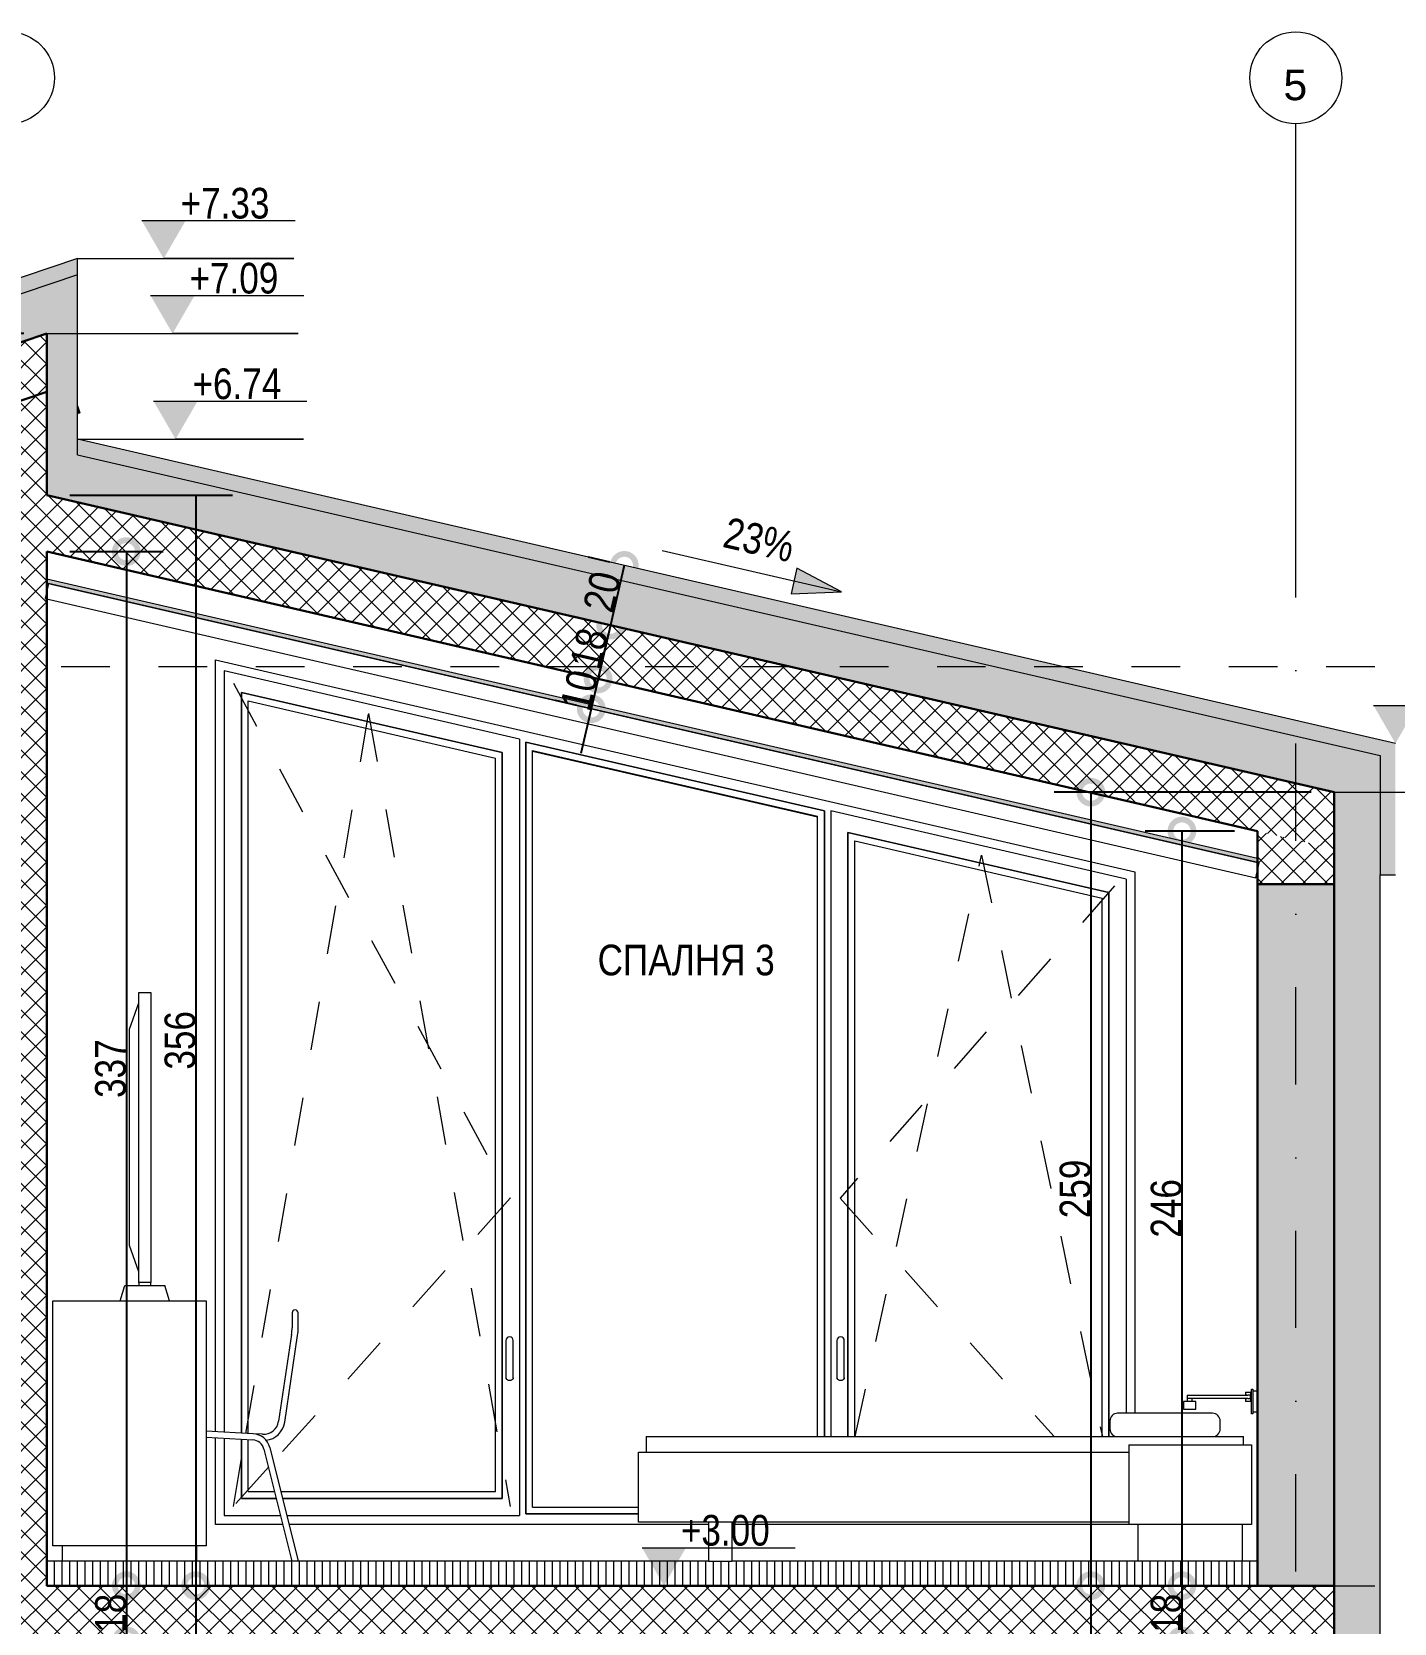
# Model space of a CAD drawing. Header units: centimetres. Extents: x 0 to 25250, y 0 to 2250.
# Drawn here: x 10703 to 11148, y 588 to 1107 of the extents above; entities that cross this region are included whole.
import ezdxf

# ---------------------------------------------------------------- set-up
doc = ezdxf.new("R2010")
doc.units = ezdxf.units.CM
for name, pattern in [('17-View-1$0$Dash', [31.75, 15.875, -15.875]), ('20-View-2$0$Dash', [31.75, 15.875, -15.875]), ('20-View-2$0$Dash dot', [79.375, 31.75, -23.8125, 0, -23.8125])]:
    doc.linetypes.add(name, pattern=pattern)
for name, color, linetype, lineweight in [('A-ANNO-DIMS', 7, 'Continuous', 9), ('A-ANNO-NOTE', 7, 'Continuous', 9), ('A-AREA-IDEN', 7, 'Continuous', 9), ('A-CLNG', 7, 'Continuous', 15), ('A-CLNG-PATT', 7, 'Continuous', 15), ('A-DETL', 7, 'Continuous', 9), ('A-FLOR-FNSH', 7, 'Continuous', 9), ('A-FLOR-LEVL', 7, 'Continuous', 9), ('A-FLOR-MCUT', 7, 'Continuous', 9), ('A-FLOR-PATT', 7, 'Continuous', 9), ('A-GLAZ', 7, 'Continuous', 5), ('A-GLAZ-CWMG', 7, 'Continuous', 9), ('A-GLAZ-HDLN', 7, '17-View-1$0$Dash', 5), ('A-ROOF', 7, 'Continuous', 9), ('A-ROOF-FNSH', 7, 'Continuous', 9), ('A-ROOF-PATT', 7, 'Continuous', 9), ('A-WALL', 7, 'Continuous', 9), ('A-WALL-FNSH', 7, 'Continuous', 9), ('A-WALL-PATT', 7, 'Continuous', 9), ('E-ELEC-EQPM', 7, 'Continuous', 9), ('E-LITE-EQPM', 7, 'Continuous', 9), ('G-ANNO-DIMS', 7, 'Continuous', 9), ('I-FURN', 7, 'Continuous', 9), ('S-BEAM', 7, 'Continuous', 9), ('S-COLS', 7, 'Continuous', 9), ('S-GRID', 7, 'Continuous', 9), ('S-GRID-IDEN', 7, 'Continuous', 9)]:
    doc.layers.add(name, color=color, linetype=linetype, lineweight=lineweight)
doc.styles.add('20-View-2$0$Arial', font='arial.ttf', dxfattribs={"height": 10})
doc.styles.add('20-View-2$0$Arial Narrow', font='ARIALN.TTF', dxfattribs={"height": 10})
doc.styles.add('20-View-2$0$Arial Narrow_1', font='ARIALN.TTF', dxfattribs={"height": 10})
doc.dimstyles.new('20-View-2$0$TEC_DIM', dxfattribs={"dimscale": 30.48, "dimtxt": 10.23431, "dimasz": 0.492126, "dimexe": 0.393701, "dimexo": 0.246063, "dimgap": 0, "dimtad": 1, "dimdec": 0, "dimzin": 0, "dimdsep": 46, "dimtxsty": '20-View-2$0$Arial Narrow', "dimblk1": '20-View-2$0$_DotSmall', "dimblk2": '20-View-2$0$_DotSmall', "dimsah": 1, "dimcen": 0.09, "dimazin": 0, "dimtfac": 1, "dimtdec": 4, "dimtix": 1, "dimtmove": 0, "dimatfit": 3, "dimfxl": 1, "dimtvp": 1, "dimtolj": 1, "dimtzin": 0, "dimarcsym": 2})
pattern_1 = [(45, (10354.618, 595.541), (-3.535534, 3.535534), []), (135, (10354.618, 595.541), (-3.535534, -3.535534), [])]

# ---------------------------------------------------------------- blocks, each defined once
blk = doc.blocks.new('Rectangular Mullion - TEC_LAMEL-2472032-2-2')
at = {"layer": 'A-GLAZ-CWMG', "true_color": 0xefece8}
blk.add_hatch(color=7, dxfattribs=at).paths.add_polyline_path([(1374.14, 682.44), (1374.94, 682.7), (1374.14, 685.07)])
at = {"layer": 'A-GLAZ-CWMG', "color": 253, "true_color": 0xaaaaaa}
for p, q in [((1374.14, 685.07), (1374.94, 682.7)), ((1374.94, 682.7), (1374.14, 682.44))]:
    blk.add_line(p, q, dxfattribs=at)
blk = doc.blocks.new('TRIPLE - OK_F_OF - T - 13-2419636-2-2')
at = {"layer": 'A-GLAZ'}
for p, q in [((1422.04, 598.54), (1422.04, 350.13)), ((1518.34, 576.31), (1422.04, 598.54)), ((1427.64, 591.5), (1427.64, 349.81)), ((1512.74, 571.86), (1427.64, 591.5)), ((1427.64, 349.81), (1427.64, 591.5)), ((1427.64, 591.5), (1512.74, 571.86)), ((1429.84, 349.68), (1429.84, 588.74)), ((1429.84, 588.74), (1510.54, 570.11)), ((1512.74, 328.5), (1512.74, 571.86)), ((1512.74, 571.86), (1512.74, 328.5)), ((1518.34, 576.31), (1518.34, 322.9)), ((1520.44, 575.31), (1520.44, 323.4)), ((1617.84, 552.83), (1520.44, 575.31)), ((1520.44, 575.31), (1617.84, 552.83)), ((1520.44, 323.4), (1520.44, 575.31)), ((1522.64, 325.6), (1522.64, 572.55)), ((1522.64, 572.55), (1615.64, 551.08)), ((1615.64, 550.77), (1522.64, 572.24)), ((1510.54, 330.7), (1510.54, 570.11)), ((1615.64, 348.64), (1615.64, 551.08)), ((1617.84, 348.64), (1617.84, 552.83)), ((1617.84, 552.83), (1617.84, 348.64)), ((1619.94, 552.86), (1619.94, 348.64)), ((1716.24, 530.62), (1619.94, 552.86)), ((1625.54, 348.64), (1625.54, 545.82)), ((1625.54, 545.82), (1710.64, 526.17)), ((1625.54, 545.82), (1625.54, 348.64)), ((1710.64, 526.17), (1625.54, 545.82)), ((1627.74, 348.64), (1627.74, 543.05)), ((1627.74, 543.05), (1708.44, 524.42)), ((1716.24, 530.62), (1716.24, 356.26)), ((1710.64, 526.17), (1710.64, 348.64)), ((1710.64, 348.64), (1710.64, 526.17)), ((1708.44, 348.64), (1708.44, 524.42)), ((1513.94, 380), (1513.94, 367.83)), ((1516.34, 367.83), (1516.34, 380)), ((1621.94, 380), (1621.94, 367.83)), ((1624.34, 367.83), (1624.34, 380)), ((1422.04, 348.13), (1422.04, 322.9)), ((1427.64, 347.8), (1427.64, 328.5)), ((1427.64, 328.5), (1427.64, 347.8)), ((1429.84, 330.7), (1429.84, 347.68)), ((1427.64, 328.5), (1439, 328.5)), ((1439, 328.5), (1427.64, 328.5)), ((1429.84, 330.7), (1438.45, 330.7)), ((1440.52, 330.7), (1510.54, 330.7)), ((1441.06, 328.5), (1512.74, 328.5)), ((1512.74, 328.5), (1441.06, 328.5)), ((1422.04, 322.9), (1440.4, 322.9)), ((1442.46, 322.9), (1518.34, 322.9)), ((1520.44, 323.4), (1557.14, 323.4)), ((1557.14, 323.4), (1520.44, 323.4)), ((1522.64, 325.6), (1557.14, 325.6))]:
    blk.add_line(p, q, dxfattribs=at)
at = {"layer": 'A-GLAZ', "flags": 128}
for points in [[(1513.94, 367.83), (1513.97, 367.68), (1514.04, 367.53), (1514.15, 367.39), (1514.3, 367.27), (1514.48, 367.18), (1514.68, 367.1), (1514.91, 367.06), (1515.14, 367.04), (1515.38, 367.06), (1515.6, 367.1), (1515.81, 367.18), (1515.99, 367.27), (1516.14, 367.39), (1516.25, 367.53), (1516.32, 367.68), (1516.34, 367.83)], [(1514.04, 367.53), (1513.97, 367.68), (1513.94, 367.83)], [(1516.34, 367.83), (1516.32, 367.68), (1516.25, 367.53)], [(1621.94, 367.83), (1621.97, 367.68), (1622.04, 367.53), (1622.15, 367.39), (1622.3, 367.27), (1622.48, 367.18), (1622.68, 367.1), (1622.91, 367.06), (1623.14, 367.04), (1623.38, 367.06), (1623.6, 367.1), (1623.81, 367.18), (1623.99, 367.27), (1624.14, 367.39), (1624.25, 367.53), (1624.32, 367.68), (1624.34, 367.83)], [(1622.04, 367.53), (1621.97, 367.68), (1621.94, 367.83)], [(1624.34, 367.83), (1624.32, 367.68), (1624.25, 367.53)]]:
    blk.add_lwpolyline(points, dxfattribs=at)
at = {"layer": 'A-GLAZ'}
for centre in [(1515.14, 380), (1623.14, 380)]:
    blk.add_arc(centre, 1.2, 0, 180, dxfattribs=at)
at = {"layer": 'A-GLAZ-HDLN'}
for p, q in [((1425.04, 594.5), (1515.34, 426.47)), ((1429.1, 349.72), (1469.14, 584.59)), ((1469.14, 584.59), (1515.34, 325.9)), ((1627.89, 348.64), (1669.14, 538.42)), ((1669.14, 538.42), (1708.52, 348.64)), ((1712.53, 528.4), (1622.94, 426.47)), ((1515.34, 426.47), (1438.09, 340.43)), ((1622.94, 426.47), (1692.82, 348.64)), ((1425.04, 325.9), (1428.77, 347.74)), ((1436.48, 338.63), (1425.04, 325.9))]:
    blk.add_line(p, q, dxfattribs=at)
blk = doc.blocks.new('Stuhl-13 - Typ1-1721772-2-2')
at = {"layer": 'I-FURN', "color": 253, "true_color": 0xaaaaaa}
for p, q in [((1444.18, 389.01), (1444.18, 384.14)), ((1446.18, 384.14), (1446.18, 389.01)), ((1444.01, 381.93), (1439.79, 353.66)), ((1441.77, 353.36), (1445.99, 381.63)), ((1431.47, 349.59), (1416.14, 350.48)), ((1416.14, 348.47), (1431.35, 347.59)), ((1434.55, 349.41), (1431.47, 349.59)), ((1435, 344.56), (1444.11, 308.01)), ((1436.94, 345.05), (1446.17, 308.01)), ((1446.17, 308.01), (1444.11, 308.01))]:
    blk.add_line(p, q, dxfattribs=at)
for centre, radius, start, end in [((1445.18, 389.01), 1, 0, 180), ((1429.18, 384.14), 15, 351.5, 0), ((1429.18, 384.14), 17, 351.5, 360), ((1434.84, 354.4), 5, 266.6697, 351.5), ((1434.84, 354.4), 7, 276.3625, 351.5), ((1431.12, 343.6), 6, 14, 86.6697), ((1431.12, 343.6), 4, 14, 86.6697)]:
    blk.add_arc(centre, radius, start, end, dxfattribs=at)
blk = doc.blocks.new('ШКАФ - ШКАФ-2252821-2-2')
at = {"layer": 'I-FURN', "color": 253, "true_color": 0xaaaaaa}
for p, q in [((1366.14, 393), (1416.14, 393)), ((1366.14, 313), (1366.14, 393)), ((1416.14, 393), (1416.14, 313)), ((1416.14, 313), (1366.14, 313)), ((1369.14, 313), (1369.14, 308)), ((1413.14, 308), (1413.14, 313)), ((1413.14, 308), (1369.14, 308))]:
    blk.add_line(p, q, dxfattribs=at)
blk = doc.blocks.new('TV - 65 Zoll-2252729-2-2')
at = {"layer": 'E-ELEC-EQPM', "color": 253, "true_color": 0xaaaaaa}
for p, q in [((1394.14, 399), (1394.14, 493.6)), ((1394.14, 493.6), (1398.14, 493.6)), ((1398.14, 493.6), (1398.14, 399)), ((1391.14, 481.6), (1394.14, 490.17)), ((1391.14, 411), (1391.14, 481.6)), ((1394.14, 402.43), (1391.14, 411)), ((1388.14, 393), (1389.64, 398)), ((1394.14, 399), (1394.14, 398)), ((1398.14, 399), (1394.14, 399)), ((1398.14, 398), (1398.14, 399)), ((1404.14, 393), (1402.64, 398))]:
    blk.add_line(p, q, dxfattribs=at)
at = {"layer": 'E-ELEC-EQPM', "color": 253, "true_color": 0xaaaaaa, "flags": 128}
for points in [[(1389.64, 398), (1389.86, 398), (1390.51, 398), (1391.55, 398), (1392.89, 398), (1394.46, 398), (1396.14, 398)], [(1396.14, 398), (1397.83, 398), (1399.39, 398), (1400.74, 398), (1401.77, 398), (1402.42, 398), (1402.64, 398)]]:
    blk.add_lwpolyline(points, dxfattribs=at)
blk = doc.blocks.new('ЛЕГЛО - ЕДИНИЧНО - 120x200cm-2336592-2-2')
at = {"layer": 'I-FURN', "color": 253, "true_color": 0xaaaaaa}
for p, q in [((1710.98, 353.72), (1710.98, 351.18)), ((1744.44, 356.26), (1713.52, 356.26)), ((1746.98, 351.18), (1746.98, 353.72)), ((1559.68, 348.64), (1559.68, 343.56)), ((1559.68, 348.64), (1562.22, 348.64)), ((1562.22, 348.64), (1752.06, 348.64)), ((1752.06, 348.64), (1754.6, 348.64)), ((1754.6, 346), (1754.6, 348.64)), ((1557.14, 343.56), (1717.14, 343.56)), ((1557.14, 320.7), (1557.14, 343.56)), ((1717.14, 346), (1757.14, 346)), ((1717.14, 346), (1717.14, 320)), ((1757.14, 346), (1757.14, 320)), ((1717.14, 320.7), (1557.14, 320.7)), ((1580, 320.7), (1580, 309.47)), ((1587.62, 320.7), (1587.62, 309.47)), ((1757.14, 320), (1717.14, 320)), ((1720.14, 320), (1720.14, 308)), ((1754.14, 320), (1754.14, 308)), ((1580, 309.47), (1580, 308)), ((1580, 308), (1587.62, 308)), ((1587.62, 309.47), (1587.62, 308)), ((1754.14, 308), (1720.14, 308))]:
    blk.add_line(p, q, dxfattribs=at)
for centre, start, end in [((1713.52, 353.72), 90, 180), ((1744.44, 353.72), 0, 90), ((1713.52, 351.18), 180, 270), ((1744.44, 351.18), 270, 0)]:
    blk.add_arc(centre, 2.54, start, end, dxfattribs=at)
blk = doc.blocks.new('Structural Framing 6 - Structural Framing 6-2368635-2-2')
at = {"layer": 'S-BEAM'}
h = blk.add_hatch(dxfattribs=at)
h.set_pattern_fill('FP2_21', color=256, style=0, pattern_type=2)
h.set_pattern_definition([(45, (1010.481, 295.661), (-3.535534, 3.535534), []), (135, (1010.481, 295.661), (-3.535534, -3.535534), [])])
h.paths.add_polyline_path([(1784.14, 528.97), (1784.14, 540.5), (1759.14, 546.27), (1759.14, 528.97), (1761.53, 528.97)])
at = {"layer": 'A-DETL', "color": 7, "lineweight": 30}
for p, q in [((1784.14, 528.97), (1784.14, 540.5)), ((1759.14, 528.97), (1784.14, 528.97))]:
    blk.add_line(p, q, dxfattribs=at)
at = {"layer": 'S-BEAM', "lineweight": 30}
blk.add_line((1759.14, 546.27), (1759.14, 528.97), dxfattribs=at)
blk = doc.blocks.new('Grid - TEC_GRID_CIRCLE-145857-2-2')
at = {"layer": 'S-GRID-IDEN'}
blk.add_circle((696.64, 792.09), 15, dxfattribs=at)
blk = doc.blocks.new('Spot Elevations - ELEVATION_PROJECT-150941-2-2')
at = {"layer": 'A-ANNO-NOTE'}
blk.add_hatch(color=256, dxfattribs=at).paths.add_polyline_path([(1558.35, 312.39), (1572.66, 312.39), (1565.5, 300)])
blk.add_line((1558.35, 312.39), (1608.35, 312.39), dxfattribs=at)
blk = doc.blocks.new('20-View-2$0$_DotSmall')
at = {"color": 0, "linetype": 'ByBlock', "const_width": 0.5}
blk.add_lwpolyline([(-0.0625, 0, 1), (0.0625, 0, 1)], format="xyb", close=True, dxfattribs=at)
blk = doc.blocks.new('*D3051')
at = {"layer": 'A-ANNO-DIMS', "color": 0, "lineweight": -2, "transparency": 16777216}
for p, q in [((10700.78, 1008.49), (10630.11, 1008.49)), ((10642.11, 1008.49), (10642.11, 599.88)), ((10637.26, 599.88), (10630.11, 599.88))]:
    blk.add_line(p, q, dxfattribs=at)
at = {"layer": 'A-ANNO-DIMS', "color": 0, "lineweight": -2, "transparency": 16777216, "xscale": 15, "yscale": 15, "zscale": 15}
for p, rotation in [((10642.11, 1008.49), 90), ((10642.11, 599.88), 270)]:
    blk.add_blockref('20-View-2$0$_DotSmall', p, dxfattribs=dict(at, rotation=rotation))
at = {"layer": 'A-ANNO-DIMS', "color": 0, "transparency": 16777216, "insert": (10637.01, 804.19), "char_height": 10, "width": 22.8079, "attachment_point": 5, "rotation": 90, "style": '20-View-2$0$Arial Narrow'}
blk.add_mtext('\\A1;409', dxfattribs=at)
blk = doc.blocks.new('*D3054')
at = {"layer": 'A-ANNO-DIMS', "color": 0, "lineweight": -2, "transparency": 16777216}
for p, q in [((10715.78, 937.34), (10746.24, 937.34)), ((10734.24, 937.34), (10734.24, 599.88)), ((10729.39, 599.88), (10722.24, 599.88))]:
    blk.add_line(p, q, dxfattribs=at)
at = {"layer": 'A-ANNO-DIMS', "color": 0, "lineweight": -2, "transparency": 16777216, "xscale": 15, "yscale": 15, "zscale": 15}
for p, rotation in [((10734.24, 937.34), 90), ((10734.24, 599.88), 270)]:
    blk.add_blockref('20-View-2$0$_DotSmall', p, dxfattribs=dict(at, rotation=rotation))
at = {"layer": 'A-ANNO-DIMS', "color": 0, "transparency": 16777216, "insert": (10729.13, 768.61), "char_height": 10, "width": 22.8079, "attachment_point": 5, "rotation": 90, "style": '20-View-2$0$Arial Narrow'}
blk.add_mtext('\\A1;337', dxfattribs=at)
blk = doc.blocks.new('*D3055')
at = {"layer": 'A-ANNO-DIMS', "color": 0, "lineweight": -2, "transparency": 16777216}
for p, q in [((10729.39, 599.88), (10722.24, 599.88)), ((10734.24, 599.88), (10734.24, 581.88)), ((10729.39, 581.88), (10722.24, 581.88))]:
    blk.add_line(p, q, dxfattribs=at)
at = {"layer": 'A-ANNO-DIMS', "color": 0, "lineweight": -2, "transparency": 16777216, "xscale": 15, "yscale": 15, "zscale": 15}
for p, rotation in [((10734.24, 599.88), 90), ((10734.24, 581.88), 270)]:
    blk.add_blockref('20-View-2$0$_DotSmall', p, dxfattribs=dict(at, rotation=rotation))
at = {"layer": 'A-ANNO-DIMS', "color": 0, "transparency": 16777216, "insert": (10729.13, 590.88), "char_height": 10, "width": 15.2053, "attachment_point": 5, "rotation": 90, "style": '20-View-2$0$Arial Narrow'}
blk.add_mtext('\\A1;18', dxfattribs=at)
blk = doc.blocks.new('*D3058')
at = {"layer": 'A-ANNO-DIMS', "color": 0, "lineweight": -2, "transparency": 16777216}
for p, q in [((10715.78, 955.81), (10768.89, 955.81)), ((10756.89, 955.81), (10756.89, 599.88)), ((10752.04, 599.88), (10744.89, 599.88))]:
    blk.add_line(p, q, dxfattribs=at)
at = {"layer": 'A-ANNO-DIMS', "color": 0, "lineweight": -2, "transparency": 16777216, "xscale": 15, "yscale": 15, "zscale": 15}
for p, rotation in [((10756.89, 955.81), 90), ((10756.89, 599.88), 270)]:
    blk.add_blockref('20-View-2$0$_DotSmall', p, dxfattribs=dict(at, rotation=rotation))
at = {"layer": 'A-ANNO-DIMS', "color": 0, "transparency": 16777216, "insert": (10751.79, 777.85), "char_height": 10, "width": 22.8079, "attachment_point": 5, "rotation": 90, "style": '20-View-2$0$Arial Narrow'}
blk.add_mtext('\\A1;356', dxfattribs=at)
blk = doc.blocks.new('*D3059')
at = {"layer": 'A-ANNO-DIMS', "color": 0, "lineweight": -2, "transparency": 16777216}
for p, q in [((10752.04, 599.88), (10744.89, 599.88)), ((10756.89, 599.88), (10756.89, 299.88)), ((10752.04, 299.88), (10744.89, 299.88))]:
    blk.add_line(p, q, dxfattribs=at)
at = {"layer": 'A-ANNO-DIMS', "color": 0, "lineweight": -2, "transparency": 16777216, "xscale": 15, "yscale": 15, "zscale": 15}
for p, rotation in [((10756.89, 599.88), 90), ((10756.89, 299.88), 270)]:
    blk.add_blockref('20-View-2$0$_DotSmall', p, dxfattribs=dict(at, rotation=rotation))
at = {"layer": 'A-ANNO-DIMS', "color": 0, "transparency": 16777216, "insert": (10751.79, 449.88), "char_height": 10, "width": 22.8079, "attachment_point": 5, "rotation": 90, "style": '20-View-2$0$Arial Narrow'}
blk.add_mtext('\\A1;300', dxfattribs=at)
blk = doc.blocks.new('*D3061')
at = {"layer": 'A-ANNO-DIMS', "color": 0, "lineweight": -2, "transparency": 16777216}
for p, q in [((11095.78, 846.15), (11066.64, 846.15)), ((11078.64, 846.15), (11078.64, 599.88)), ((11073.8, 599.88), (11066.64, 599.88))]:
    blk.add_line(p, q, dxfattribs=at)
at = {"layer": 'A-ANNO-DIMS', "color": 0, "lineweight": -2, "transparency": 16777216, "xscale": 15, "yscale": 15, "zscale": 15}
for p, rotation in [((11078.64, 846.15), 90), ((11078.64, 599.88), 270)]:
    blk.add_blockref('20-View-2$0$_DotSmall', p, dxfattribs=dict(at, rotation=rotation))
at = {"layer": 'A-ANNO-DIMS', "color": 0, "transparency": 16777216, "insert": (11073.54, 723.01), "char_height": 10, "width": 22.8079, "attachment_point": 5, "rotation": 90, "style": '20-View-2$0$Arial Narrow'}
blk.add_mtext('\\A1;246', dxfattribs=at)
blk = doc.blocks.new('*D3062')
at = {"layer": 'A-ANNO-DIMS', "color": 0, "lineweight": -2, "transparency": 16777216}
for p, q in [((11073.8, 599.88), (11066.64, 599.88)), ((11078.64, 599.88), (11078.64, 581.88)), ((11073.8, 581.88), (11066.64, 581.88))]:
    blk.add_line(p, q, dxfattribs=at)
at = {"layer": 'A-ANNO-DIMS', "color": 0, "lineweight": -2, "transparency": 16777216, "xscale": 15, "yscale": 15, "zscale": 15}
for p, rotation in [((11078.64, 599.88), 90), ((11078.64, 581.88), 270)]:
    blk.add_blockref('20-View-2$0$_DotSmall', p, dxfattribs=dict(at, rotation=rotation))
at = {"layer": 'A-ANNO-DIMS', "color": 0, "transparency": 16777216, "insert": (11073.54, 590.88), "char_height": 10, "width": 15.2053, "attachment_point": 5, "rotation": 90, "style": '20-View-2$0$Arial Narrow'}
blk.add_mtext('\\A1;18', dxfattribs=at)
blk = doc.blocks.new('*D3067')
at = {"layer": 'A-ANNO-DIMS', "color": 0, "lineweight": -2, "transparency": 16777216}
for p, q in [((11120.78, 858.85), (11036.91, 858.85)), ((11048.91, 858.85), (11048.91, 599.88)), ((11044.06, 599.88), (11036.91, 599.88))]:
    blk.add_line(p, q, dxfattribs=at)
at = {"layer": 'A-ANNO-DIMS', "color": 0, "lineweight": -2, "transparency": 16777216, "xscale": 15, "yscale": 15, "zscale": 15}
for p, rotation in [((11048.91, 858.85), 90), ((11048.91, 599.88), 270)]:
    blk.add_blockref('20-View-2$0$_DotSmall', p, dxfattribs=dict(at, rotation=rotation))
at = {"layer": 'A-ANNO-DIMS', "color": 0, "transparency": 16777216, "insert": (11043.81, 729.36), "char_height": 10, "width": 22.8079, "attachment_point": 5, "rotation": 90, "style": '20-View-2$0$Arial Narrow'}
blk.add_mtext('\\A1;259', dxfattribs=at)
blk = doc.blocks.new('*D3068')
at = {"layer": 'A-ANNO-DIMS', "color": 0, "lineweight": -2, "transparency": 16777216}
for p, q in [((11044.06, 599.88), (11036.91, 599.88)), ((11048.91, 599.88), (11048.91, 299.88)), ((11044.06, 299.88), (11036.91, 299.88))]:
    blk.add_line(p, q, dxfattribs=at)
at = {"layer": 'A-ANNO-DIMS', "color": 0, "lineweight": -2, "transparency": 16777216, "xscale": 15, "yscale": 15, "zscale": 15}
for p, rotation in [((11048.91, 599.88), 90), ((11048.91, 299.88), 270)]:
    blk.add_blockref('20-View-2$0$_DotSmall', p, dxfattribs=dict(at, rotation=rotation))
at = {"layer": 'A-ANNO-DIMS', "color": 0, "transparency": 16777216, "insert": (11043.81, 449.88), "char_height": 10, "width": 22.8079, "attachment_point": 5, "rotation": 90, "style": '20-View-2$0$Arial Narrow'}
blk.add_mtext('\\A1;300', dxfattribs=at)
blk = doc.blocks.new('*D3070')
at = {"layer": 'A-ANNO-DIMS', "color": 0, "lineweight": -2, "transparency": 16777216}
for p, q in [((10891.99, 933.93), (10885.02, 935.54)), ((10896.71, 932.84), (10892.22, 913.35)), ((10887.49, 914.44), (10880.52, 916.05))]:
    blk.add_line(p, q, dxfattribs=at)
at = {"layer": 'A-ANNO-DIMS', "color": 0, "lineweight": -2, "transparency": 16777216, "xscale": 15, "yscale": 15, "zscale": 15}
for p, rotation in [((10896.71, 932.84), 76.99999999999997), ((10892.22, 913.35), 256.9999999999999)]:
    blk.add_blockref('20-View-2$0$_DotSmall', p, dxfattribs=dict(at, rotation=rotation))
at = {"layer": 'A-ANNO-DIMS', "color": 0, "transparency": 16777216, "insert": (10889.49, 924.24), "char_height": 10, "width": 15.2053, "attachment_point": 5, "rotation": 77, "style": '20-View-2$0$Arial Narrow'}
blk.add_mtext('\\A1;20', dxfattribs=at)
blk = doc.blocks.new('*D3071')
at = {"layer": 'A-ANNO-DIMS', "color": 0, "lineweight": -2, "transparency": 16777216}
for p, q in [((10887.49, 914.44), (10880.52, 916.05)), ((10892.22, 913.35), (10888.17, 895.81)), ((10883.44, 896.9), (10876.47, 898.51))]:
    blk.add_line(p, q, dxfattribs=at)
at = {"layer": 'A-ANNO-DIMS', "color": 0, "lineweight": -2, "transparency": 16777216, "xscale": 15, "yscale": 15, "zscale": 15}
for p, rotation in [((10892.22, 913.35), 76.9999999999998), ((10888.17, 895.81), 256.9999999999998)]:
    blk.add_blockref('20-View-2$0$_DotSmall', p, dxfattribs=dict(at, rotation=rotation))
at = {"layer": 'A-ANNO-DIMS', "color": 0, "transparency": 16777216, "insert": (10885.22, 905.73), "char_height": 10, "width": 15.2053, "attachment_point": 5, "rotation": 77, "style": '20-View-2$0$Arial Narrow'}
blk.add_mtext('\\A1;18', dxfattribs=at)
blk = doc.blocks.new('*D3072')
at = {"layer": 'A-ANNO-DIMS', "color": 0, "lineweight": -2, "transparency": 16777216}
for p, q in [((10888.17, 895.81), (10891.54, 910.43)), ((10883.44, 896.9), (10876.47, 898.51)), ((10888.17, 895.81), (10885.92, 886.06)), ((10881.19, 887.16), (10874.22, 888.76)), ((10885.92, 886.06), (10882.54, 871.45))]:
    blk.add_line(p, q, dxfattribs=at)
at = {"layer": 'A-ANNO-DIMS', "color": 0, "lineweight": -2, "transparency": 16777216, "xscale": 15, "yscale": 15, "zscale": 15}
for p, rotation in [((10888.17, 895.81), 256.9999999999991), ((10885.92, 886.06), 76.9999999999992)]:
    blk.add_blockref('20-View-2$0$_DotSmall', p, dxfattribs=dict(at, rotation=rotation))
at = {"layer": 'A-ANNO-DIMS', "color": 0, "transparency": 16777216, "insert": (10882.07, 892.09), "char_height": 10, "width": 15.2053, "attachment_point": 5, "rotation": 77, "style": '20-View-2$0$Arial Narrow'}
blk.add_mtext('\\A1;10', dxfattribs=at)
blk = doc.blocks.new('Rectangular Mullion - TEC_LAMEL-1615011-2-2')
at = {"layer": 'A-GLAZ-CWMG', "color": 253, "lineweight": 5, "true_color": 0xaaaaaa}
for p, q in [((1364.71, 627.07), (1363.58, 622.19)), ((1759.71, 535.87), (1364.71, 627.07)), ((1363.58, 622.19), (1758.58, 531)), ((1758.58, 531), (1759.71, 535.87))]:
    blk.add_line(p, q, dxfattribs=at)
blk = doc.blocks.new('Nachttisch-Leuchte Gelenkarm - 470lm _ 3200K _ 220x420-1642099-2-2')
at = {"layer": 'E-LITE-EQPM', "lineweight": 5}
for p, q in [((1757.14, 356.14), (1757.14, 364.14)), ((1757.14, 364.14), (1757.64, 364.14)), ((1757.64, 364.14), (1757.64, 356.14)), ((1757.64, 363.64), (1759.14, 363.64)), ((1739.02, 360.14), (1735.02, 360.14)), ((1735.02, 360.14), (1735.02, 357.64)), ((1736.22, 362.14), (1736.22, 361.14)), ((1736.22, 362.14), (1736.49, 362.14)), ((1736.22, 361.14), (1736.22, 360.14)), ((1736.26, 361.14), (1736.33, 361.14)), ((1736.49, 362.14), (1755.45, 362.14)), ((1755.45, 361.14), (1736.49, 361.14)), ((1737.82, 360.14), (1737.82, 361.14)), ((1739.02, 357.64), (1739.02, 360.14)), ((1755.22, 363.14), (1755.22, 362.14)), ((1755.22, 363.14), (1756.02, 363.14)), ((1755.22, 361.14), (1755.22, 360.14)), ((1756.02, 360.14), (1755.22, 360.14)), ((1755.49, 362.14), (1755.55, 362.14)), ((1755.55, 361.14), (1755.49, 361.14)), ((1755.62, 362.14), (1755.55, 362.14)), ((1755.55, 361.14), (1755.62, 361.14)), ((1755.66, 362.14), (1755.81, 362.14)), ((1755.81, 361.14), (1755.66, 361.14)), ((1755.86, 362.14), (1756.02, 362.14)), ((1756.02, 361.14), (1755.86, 361.14)), ((1756.02, 363.14), (1757.02, 363.14)), ((1757.02, 362.14), (1756.02, 362.14)), ((1756.02, 361.14), (1757.02, 361.14)), ((1757.02, 360.14), (1756.02, 360.14)), ((1756.82, 361.14), (1756.82, 362.14)), ((1757.02, 362.14), (1757.02, 363.14)), ((1757.02, 360.14), (1757.02, 361.14)), ((1757.14, 358.54), (1757.08, 358.54)), ((1735.02, 357.64), (1739.02, 357.64)), ((1757.08, 358.04), (1757.08, 358.04)), ((1757.08, 358.04), (1757.08, 358.04)), ((1757.08, 357.54), (1757.14, 357.54)), ((1757.64, 356.14), (1757.14, 356.14)), ((1759.14, 356.64), (1757.64, 356.64))]:
    blk.add_line(p, q, dxfattribs=at)

msp = doc.modelspace()

# ---------------------------------------------------------------- hatches: boundary and pattern name
at = {"layer": 'A-CLNG-PATT', "true_color": 0xffff80}
msp.add_hatch(color=51, dxfattribs=at).paths.add_polyline_path([(11103.28, 835.88), (11103.28, 837.16), (10708.28, 928.37), (10708.28, 927.08), (11101.81, 836.22)])
at = {"layer": 'A-FLOR-PATT', "true_color": 0x787878}
h = msp.add_hatch(dxfattribs=at)
h.set_pattern_fill('FP2_17', color=8, angle=-180, style=0, pattern_type=2)
h.set_pattern_definition([(270, (10308.2802, 607.8798), (2.5, -9e-15), [])])
h.paths.add_polyline_path([(10303.78, 599.88), (10683.28, 599.88), (10683.28, 607.88), (10288.28, 607.88), (10288.28, 599.88)])
h.paths.add_polyline_path([(9532.73, 599.88), (10028.28, 599.88), (10028.28, 607.88), (9513.28, 607.88), (9513.28, 599.88)])
h.paths.add_polyline_path([(11098.28, 599.88), (11103.28, 599.88), (11103.28, 607.88), (10708.28, 607.88), (10708.28, 599.88), (11090.25, 599.88)])
at = {"layer": 'A-FLOR-PATT'}
h = msp.add_hatch(dxfattribs=at)
h.set_pattern_fill('FP2_21', color=256, style=0, pattern_type=2)
h.set_pattern_definition(pattern_1)
h.paths.add_polyline_path([(10365.46, 581.88), (11128.28, 581.88), (11128.28, 599.88), (9488.28, 599.88), (9488.28, 581.88), (10350.04, 581.88)])
at = {"layer": 'A-ROOF-PATT', "true_color": 0xc0c0c0}
for points in [[(10248.28, 869.51), (10718.28, 1027.68), (10718.28, 1032.96), (10248.28, 874.79)], [(11148.28, 869.63), (11148.28, 874.76), (10718.28, 974.03), (10718.28, 968.9), (11143.28, 870.78)]]:
    msp.add_hatch(color=9, dxfattribs=at).paths.add_polyline_path(points)
at = {"layer": 'A-ROOF-PATT', "true_color": 0xffff80}
for points in [[(10248.28, 853.69), (10718.28, 1011.86), (10718.28, 1027.68), (10248.28, 869.51)], [(11143.28, 855.39), (11143.28, 870.78), (10708.28, 971.21), (10708.28, 955.81), (11136.51, 856.95)]]:
    msp.add_hatch(color=51, dxfattribs=at).paths.add_polyline_path(points)
at = {"layer": 'A-ROOF-PATT'}
h = msp.add_hatch(dxfattribs=at)
h.set_pattern_fill('FP2_21', color=256, style=0, pattern_type=2)
h.set_pattern_definition(pattern_1)
h.paths.add_polyline_path([(10263.28, 839.74), (10708.28, 989.5), (10708.28, 1008.49), (10263.28, 858.73)])
h = msp.add_hatch(dxfattribs=at)
h.set_pattern_fill('FP2_21', color=256, style=0, pattern_type=2)
h.set_pattern_definition(pattern_1)
h.paths.add_polyline_path([(11128.28, 840.38), (11128.28, 858.85), (10708.28, 955.81), (10708.28, 937.34), (11121.09, 842.04)])
at = {"layer": 'A-WALL-PATT', "true_color": 0xffff80}
msp.add_hatch(color=51, dxfattribs=at).paths.add_polyline_path([(10718.28, 968.9), (10718.28, 1011.86), (10708.28, 1008.49), (10708.28, 971.21)])
at = {"layer": 'A-WALL-PATT', "true_color": 0xc0c0c0}
msp.add_hatch(color=9, dxfattribs=at).paths.add_polyline_path([(11148.28, 831.88), (11148.28, 869.63), (11143.28, 870.78), (11143.28, 831.88)])
at = {"layer": 'A-WALL-PATT', "lineweight": 5, "true_color": 0xffff80}
msp.add_hatch(color=51, dxfattribs=at).paths.add_polyline_path([(11128.28, 599.88), (11143.28, 599.88), (11143.28, 855.39), (11128.28, 858.85), (11128.28, 607.88)])
at = {"layer": 'A-WALL-PATT', "true_color": 0x808080}
msp.add_hatch(color=8, dxfattribs=at).paths.add_polyline_path([(11105.67, 599.88), (11128.28, 599.88), (11128.28, 828.85), (11103.28, 828.85), (11103.28, 599.88)])
at = {"layer": 'A-WALL-PATT', "lineweight": 5, "true_color": 0xffff80}
h = msp.add_hatch(color=51, dxfattribs=at)
h.paths.add_polyline_path([(11136.51, 299.88), (11143.28, 299.88), (11143.28, 307.88), (11128.28, 307.88), (11128.28, 299.88), (11128.8, 299.88)])
h.paths.add_polyline_path([(11136.51, 559.88), (11143.28, 559.88), (11143.28, 599.88), (11128.28, 599.88), (11128.28, 559.88)])
at = {"layer": 'G-ANNO-DIMS'}
msp.add_hatch(color=256, dxfattribs=at).paths.add_polyline_path([(10967.53, 924.18), (10953.02, 931.9), (10951.11, 923.61)])
at = {"layer": 'S-COLS'}
h = msp.add_hatch(dxfattribs=at)
h.set_pattern_fill('FP2_21', color=256, style=0, pattern_type=2)
h.set_pattern_definition(pattern_1)
h.paths.add_polyline_path([(10683.28, 599.88), (10708.28, 599.88), (10708.28, 989.5), (10683.28, 981.09), (10683.28, 607.88)])

# ---------------------------------------------------------------- linework, layer by layer
at = {"layer": 'A-CLNG', "lineweight": 5}
for p, q in [((11103.28, 837.16), (10708.28, 928.37)), ((10708.28, 928.37), (10708.28, 927.08)), ((10708.28, 927.08), (11103.28, 835.88)), ((11103.28, 835.88), (11103.28, 837.16))]:
    msp.add_line(p, q, dxfattribs=at)
at = {"layer": 'A-DETL', "color": 7, "lineweight": 30}
for p, q in [((10708.28, 971.21), (10708.28, 989.5)), ((10708.28, 955.81), (10708.28, 971.21)), ((10708.28, 607.88), (10708.28, 937.34)), ((10708.28, 599.88), (10708.28, 607.88))]:
    msp.add_line(p, q, dxfattribs=at)
at = {"layer": 'A-FLOR-FNSH'}
for p, q in [((10713.28, 607.88), (10708.28, 607.88)), ((10924.14, 607.88), (10757.28, 607.88)), ((11064.28, 607.88), (10931.76, 607.88)), ((11103.28, 607.88), (11098.28, 607.88))]:
    msp.add_line(p, q, dxfattribs=at)
at = {"layer": 'A-FLOR-FNSH', "lineweight": 30}
msp.add_line((10708.28, 599.88), (11128.28, 599.88), dxfattribs=at)
at = {"layer": 'A-FLOR-LEVL', "linetype": '20-View-2$0$Dash'}
for p, q in [((9379.47, 899.88), (11278.33, 899.88)), ((9379.47, 599.88), (11278.33, 599.88))]:
    msp.add_line(p, q, dxfattribs=at)
at = {"layer": 'A-FLOR-MCUT'}
msp.add_line((10708.28, 607.88), (10708.28, 599.88), dxfattribs=at)
at = {"layer": 'A-ROOF'}
for p, q in [((10718.28, 1027.68), (10248.28, 869.51)), ((10718.28, 1011.86), (10718.28, 1027.68)), ((10708.28, 971.21), (10708.28, 955.81))]:
    msp.add_line(p, q, dxfattribs=at)
at = {"layer": 'A-ROOF', "lineweight": 30}
for p, q in [((10708.28, 1008.49), (10263.28, 858.73)), ((10288.28, 848.16), (10708.28, 989.5)), ((11128.28, 858.85), (10708.28, 955.81)), ((10708.28, 937.34), (11103.28, 846.15))]:
    msp.add_line(p, q, dxfattribs=at)
at = {"layer": 'A-ROOF-FNSH'}
for p, q in [((10718.28, 1032.96), (10248.28, 874.79)), ((10718.28, 1027.68), (10718.28, 1032.96)), ((11148.28, 874.76), (10718.28, 974.03)), ((10718.28, 968.9), (11143.28, 870.78))]:
    msp.add_line(p, q, dxfattribs=at)
at = {"layer": 'A-WALL', "lineweight": 30}
for p, q in [((10708.28, 1008.49), (10708.28, 989.5)), ((11128.28, 858.85), (11128.28, 840.38)), ((11103.28, 828.85), (11103.28, 599.88)), ((11128.28, 828.85), (11128.28, 559.88))]:
    msp.add_line(p, q, dxfattribs=at)
at = {"layer": 'A-WALL'}
for p, q in [((10718.28, 968.9), (10718.28, 1011.86)), ((10708.28, 989.5), (10708.28, 971.21)), ((10763.28, 650.18), (10763.28, 902.07)), ((10763.28, 902.07), (11063.28, 832.81)), ((11128.28, 840.38), (11128.28, 828.85)), ((11063.28, 832.81), (11063.28, 656.14)), ((11143.28, 309.88), (11143.28, 831.88)), ((11128.28, 828.85), (11103.28, 828.85)), ((10763.28, 619.88), (10763.28, 648.18)), ((10785.26, 619.88), (10763.28, 619.88)), ((10924.14, 619.88), (10787.32, 619.88)), ((11061.28, 619.88), (10931.76, 619.88))]:
    msp.add_line(p, q, dxfattribs=at)
at = {"layer": 'A-WALL-FNSH'}
for p, q in [((11143.28, 870.78), (11143.28, 831.88)), ((11143.28, 831.88), (11148.28, 831.88))]:
    msp.add_line(p, q, dxfattribs=at)
at = {"layer": 'G-ANNO-DIMS'}
for p, q in [((10718.28, 1032.96), (10788.9, 1032.96)), ((10788.9, 1032.96), (10746.42, 1032.96)), ((10708.28, 1008.49), (10790.31, 1008.49)), ((10790.31, 1008.49), (10749.32, 1008.49)), ((10718.28, 974.03), (10792.07, 974.03)), ((10792.07, 974.03), (10750.3, 974.03)), ((10909.07, 937.68), (10967.53, 924.18)), ((10953.02, 931.9), (10951.11, 923.61)), ((10967.53, 924.18), (10953.02, 931.9)), ((10951.11, 923.61), (10967.53, 924.18)), ((11128.28, 858.85), (11216.16, 858.85))]:
    msp.add_line(p, q, dxfattribs=at)
at = {"layer": 'S-GRID', "color": 1, "lineweight": 18, "true_color": 0xff0000}
msp.add_line((11115.78, 951.97), (11115.78, 1076.97), dxfattribs=at)
at = {"layer": 'S-GRID', "color": 1, "linetype": '20-View-2$0$Dash dot', "lineweight": 18, "true_color": 0xff0000}
msp.add_line((11115.78, 207.13), (11115.78, 951.97), dxfattribs=at)

# ---------------------------------------------------------------- block references
at = {"layer": 'A-ANNO-NOTE'}
msp.add_blockref('Spot Elevations - ELEVATION_PROJECT-150941-2-2', (9344.14, 299.88), dxfattribs=at)
at = {"layer": 'A-DETL', "color": 7, "lineweight": 30}
msp.add_blockref('Structural Framing 6 - Structural Framing 6-2368635-2-2', (9344.14, 299.88), dxfattribs=at)
at = {"layer": 'A-GLAZ'}
msp.add_blockref('TRIPLE - OK_F_OF - T - 13-2419636-2-2', (9344.14, 299.88), dxfattribs=at)
at = {"layer": 'A-GLAZ-CWMG', "color": 253, "true_color": 0xaaaaaa}
msp.add_blockref('Rectangular Mullion - TEC_LAMEL-2472032-2-2', (9344.14, 299.88), dxfattribs=at)
at = {"layer": 'A-GLAZ-CWMG', "color": 253, "lineweight": 5, "true_color": 0xaaaaaa}
msp.add_blockref('Rectangular Mullion - TEC_LAMEL-1615011-2-2', (9344.14, 299.88), dxfattribs=at)
at = {"layer": 'E-ELEC-EQPM', "color": 253, "true_color": 0xaaaaaa}
msp.add_blockref('TV - 65 Zoll-2252729-2-2', (9344.14, 299.88), dxfattribs=at)
at = {"layer": 'E-LITE-EQPM', "lineweight": 5}
msp.add_blockref('Nachttisch-Leuchte Gelenkarm - 470lm _ 3200K _ 220x420-1642099-2-2', (9344.14, 299.88), dxfattribs=at)
at = {"layer": 'G-ANNO-DIMS'}
for p in [(9180.92, 732.96), (9183.82, 708.49), (9184.8, 674.03), (9582.78, 574.76)]:
    msp.add_blockref('Spot Elevations - ELEVATION_PROJECT-150941-2-2', p, dxfattribs=at)
at = {"layer": 'I-FURN', "color": 253, "true_color": 0xaaaaaa}
for name in ['ШКАФ - ШКАФ-2252821-2-2', 'Stuhl-13 - Typ1-1721772-2-2', 'ЛЕГЛО - ЕДИНИЧНО - 120x200cm-2336592-2-2']:
    msp.add_blockref(name, (9344.14, 299.88), dxfattribs=at)
at = {"layer": 'S-GRID-IDEN'}
for p in [(9999.14, 299.88), (10419.14, 299.88)]:
    msp.add_blockref('Grid - TEC_GRID_CIRCLE-145857-2-2', p, dxfattribs=at)

# ---------------------------------------------------------------- texts
at = {"layer": 'A-AREA-IDEN', "insert": (10916.89, 798.93), "char_height": 10, "width": 58.9, "attachment_point": 8, "line_spacing_factor": 0.949189, "style": '20-View-2$0$Arial Narrow_1'}
msp.add_mtext('\\pt63.5,127,190.5,254,317.5,381,444.5,508,571.5,635,698.5,762,825.5,889,952.5,1016,1079.5,1143,1206.5,1270,1333.5,1397,1460.5,1524,1587.5,1651,1714.5,1778,1841.5,1905,1968.5,2032;{\\fArial Narrow|b0|i0|c204|p34;СПАЛНЯ }3', dxfattribs=at)
at = {"layer": 'G-ANNO-DIMS', "char_height": 10, "width": 34.7536, "attachment_point": 1, "line_spacing_factor": 0.974696, "style": '20-View-2$0$Arial Narrow'}
for s, insert in [('+7.33', (10751.94, 1056.05)), ('+7.09', (10754.84, 1031.58)), ('+6.74', (10755.82, 997.12)), ('+3.00', (10915.16, 622.97))]:
    msp.add_mtext(s, dxfattribs=dict(at, insert=insert))
at = {"layer": 'G-ANNO-DIMS', "insert": (10930.64, 948.7), "char_height": 10, "width": 27.5081, "attachment_point": 1, "rotation": 347, "line_spacing_factor": 0.974696, "style": '20-View-2$0$Arial Narrow'}
msp.add_mtext('23%', dxfattribs=at)
at = {"layer": 'S-GRID-IDEN', "insert": (11115.62, 1089.59), "char_height": 10, "width": 8.25, "attachment_point": 5, "line_spacing_factor": 0.936439, "style": '20-View-2$0$Arial'}
msp.add_mtext('\\pt50,100,150,200,250,300,350,400,450,500,550,600,650,700,750,800,850,900,950,1000,1050,1100,1150,1200,1250,1300,1350,1400,1450,1500,1550,1600;5', dxfattribs=at)

# ---------------------------------------------------------------- dimensions: what is measured, and where the dimension line sits
at = {"layer": 'A-ANNO-DIMS'}
for base, p1, p2, angle, override, picture, middle in [((10642.11, 599.88), (10708.28, 1008.49), (10644.76, 599.88), 90, {"dimpost": '<>', "dimfxl": 413.52012}, '*D3051', (10637.01, 804.19)), ((10756.89, 599.88), (10708.28, 955.81), (10759.54, 599.88), 90, {"dimpost": '<>', "dimfxl": 359.606099}, '*D3058', (10751.79, 777.85)), ((10734.24, 599.88), (10708.28, 937.34), (10736.89, 599.88), 90, {"dimpost": '<>', "dimfxl": 338.67062}, '*D3054', (10729.13, 768.61)), ((10892.22, 913.35), (10899.3, 932.24), (10894.8, 912.75), 77, {"dimpost": '<>', "dimfxl": 20}, '*D3070', (10889.49, 924.24)), ((10888.17, 895.81), (10894.8, 912.75), (10890.75, 895.21), 77, {"dimpost": '<>', "dimfxl": 18}, '*D3071', (10885.22, 905.73)), ((10885.92, 886.06), (10890.75, 895.21), (10888.5, 885.47), 77, {"dimpost": '<>', "dimfxl": 10.001214}, '*D3072', (10882.07, 892.09)), ((11048.91, 599.88), (11128.28, 858.85), (11051.56, 599.88), 90, {"dimpost": '<>', "dimfxl": 270.0931}, '*D3067', (11043.81, 729.36)), ((11078.64, 599.88), (11103.28, 846.15), (11081.3, 599.88), 90, {"dimpost": '<>', "dimfxl": 247.246336}, '*D3061', (11073.54, 723.01)), ((10734.24, 581.88), (10736.89, 599.88), (10736.89, 581.88), 90, {"dimpost": '<>', "dimfxl": 18}, '*D3055', (10729.13, 590.88)), ((10756.89, 299.88), (10759.54, 599.88), (10759.54, 299.88), 90, {"dimpost": '<>', "dimfxl": 300}, '*D3059', (10751.79, 449.88)), ((11048.91, 299.88), (11051.56, 599.88), (11051.56, 299.88), 90, {"dimpost": '<>', "dimfxl": 300}, '*D3068', (11043.81, 449.88)), ((11078.64, 581.88), (11081.3, 599.88), (11081.3, 581.88), 90, {"dimpost": '<>', "dimfxl": 18}, '*D3062', (11073.54, 590.88))]:
    dim = msp.add_linear_dim(base=base, p1=p1, p2=p2, angle=angle, dimstyle='20-View-2$0$TEC_DIM', override=override, dxfattribs=at)
    dim.commit()
    dim.dimension.update_dxf_attribs({"geometry": picture, "text_midpoint": middle})

doc.saveas('drawing.dxf')
